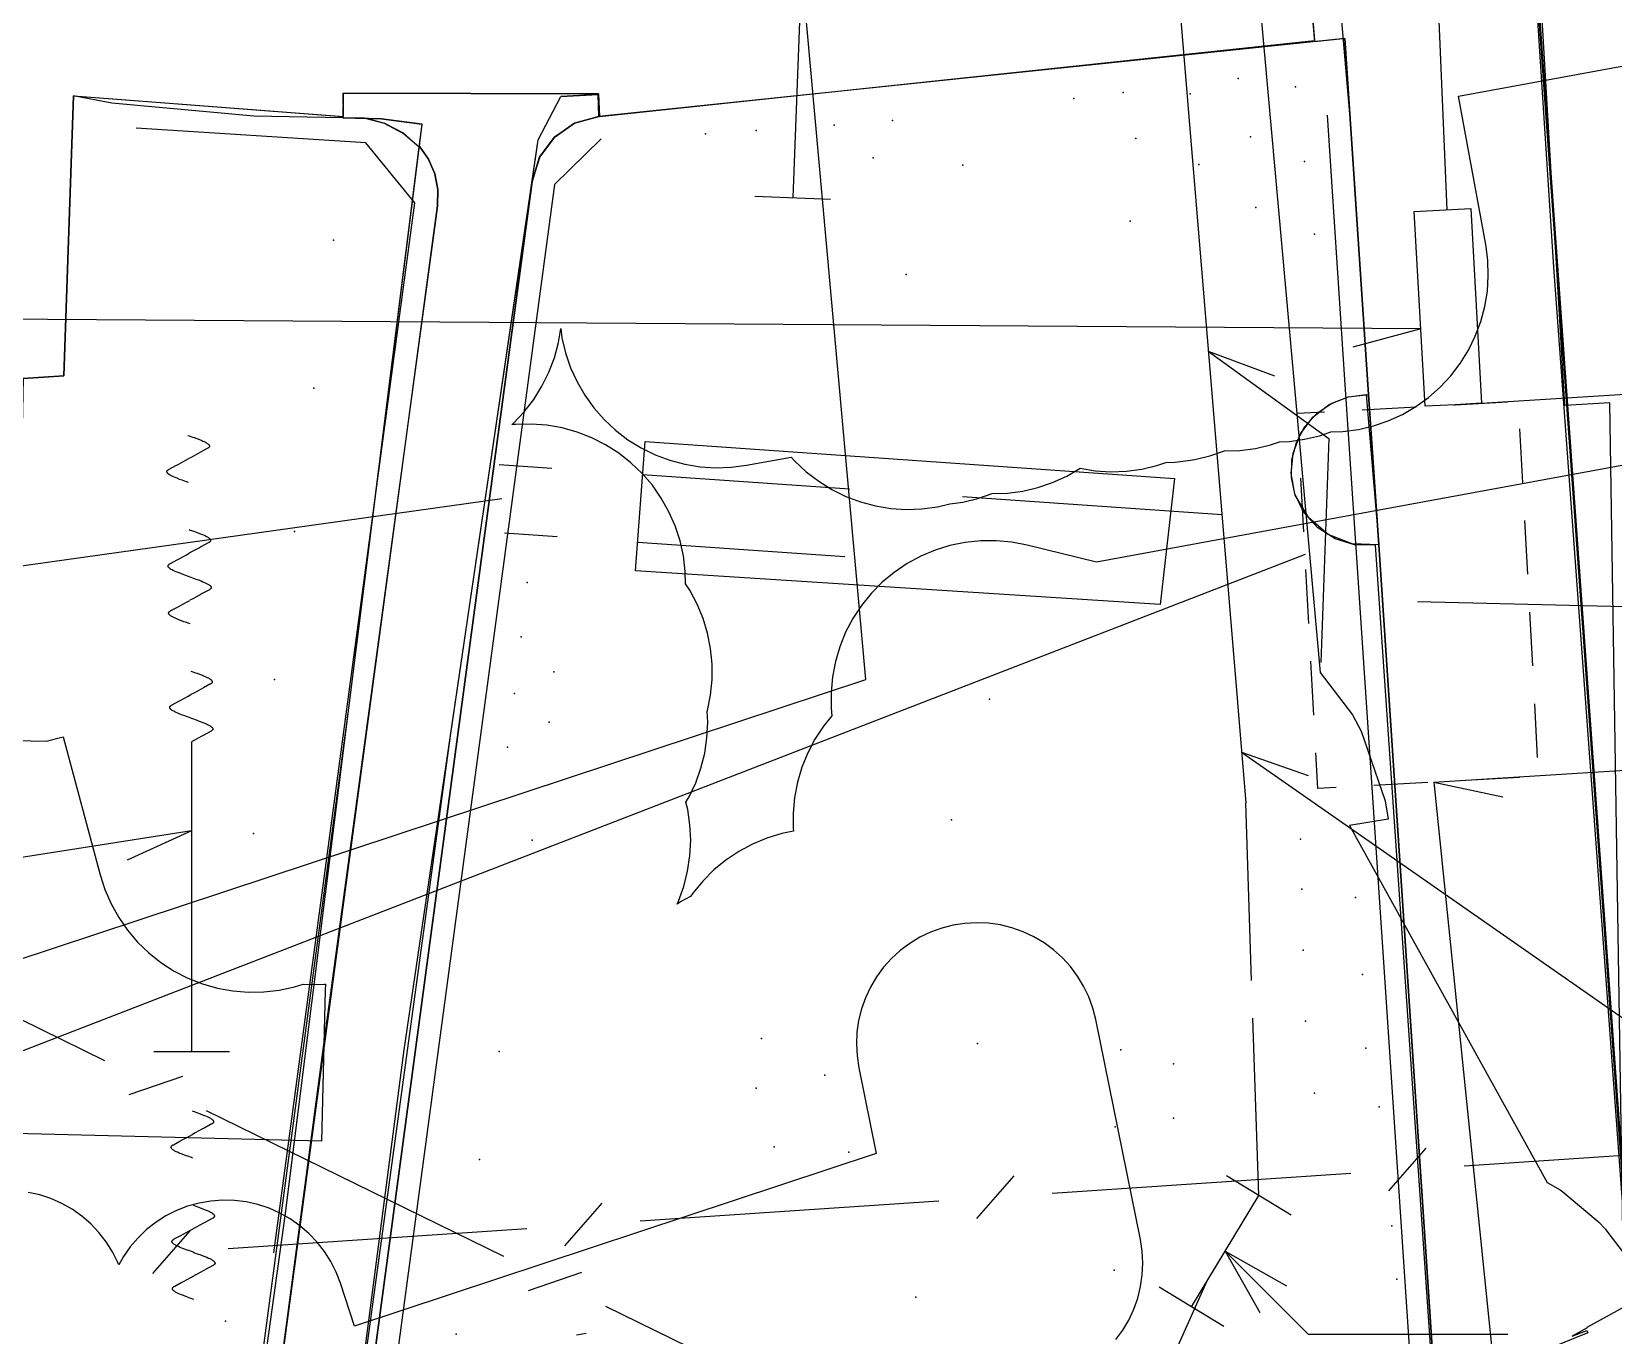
# Model space of a CAD drawing. Header units: metres. Extents: x -3903 to -3714, y 4981 to 6033.
# Drawn here: x -3864.84 to -3843.9, y 5723.18 to 5740.43 of the extents above; entities that cross this region are included whole.
import ezdxf

# ---------------------------------------------------------------- set-up
doc = ezdxf.new("R2010")
doc.units = ezdxf.units.M
for name, color, linetype in [('BOUNDARY', 7, 'Continuous'), ('BUSH', 7, 'Continuous'), ('CURB', 7, 'Continuous'), ('ELECTR_CABLE', 7, 'Continuous'), ('ELECTR_CABLE_COMM', 7, 'Continuous'), ('GRASS', 7, 'Continuous'), ('GROUND', 7, 'Continuous'), ('HEAT', 7, 'Continuous'), ('SEWER', 7, 'Continuous'), ('SIDEWALK_PATH', 7, 'Continuous'), ('TREE', 7, 'Continuous'), ('WATER_PIPELINE', 7, 'Continuous')]:
    doc.layers.add(name, color=color, linetype=linetype)

msp = doc.modelspace()

# ---------------------------------------------------------------- linework, layer by layer
at = {"layer": 'BOUNDARY'}
msp.add_lwpolyline([(-3861.464, 5703.213), (-3861.075, 5712.362), (-3864.189, 5712.495), (-3864.109, 5713.925), (-3866.317, 5714.045), (-3865.176, 5725.092), (-3864.954, 5735.839), (-3864.413, 5735.875), (-3864.286, 5739.581), (-3860.71, 5739.306), (-3860.715, 5739.615), (-3857.337, 5739.608), (-3857.325, 5739.309), (-3847.856, 5740.311), (-3847.984, 5741.862)], dxfattribs=at)
at = {"layer": 'BUSH'}
for p in [(-3850.393, 5739.624), (-3848.869, 5739.809), (-3848.11, 5739.699), (-3851.046, 5739.545), (-3849.504, 5739.608), (-3853.443, 5739.254), (-3855.92, 5739.078), (-3855.25, 5739.122), (-3854.219, 5739.192), (-3850.225, 5739.016), (-3848.708, 5739.037), (-3853.699, 5738.761), (-3852.512, 5738.661), (-3849.392, 5738.674), (-3847.993, 5738.711), (-3848.634, 5738.103), (-3850.297, 5737.924), (-3847.858, 5737.75), (-3860.843, 5737.669), (-3853.264, 5737.215), (-3861.105, 5735.713), (-3861.36, 5733.816), (-3858.283, 5733.138), (-3858.36, 5732.421), (-3857.93, 5731.958), (-3861.624, 5731.855), (-3858.448, 5731.671), (-3852.161, 5731.595), (-3857.991, 5731.291), (-3858.542, 5730.96), (-3852.662, 5729.999), (-3861.905, 5729.816), (-3858.216, 5729.731), (-3848.042, 5729.743), (-3848.028, 5729.081), (-3847.315, 5728.969), (-3848.01, 5728.273), (-3847.222, 5727.951), (-3847.977, 5727.332), (-3855.181, 5727.105), (-3858.653, 5726.933), (-3850.423, 5726.955), (-3847.179, 5726.976), (-3849.725, 5726.769), (-3855.251, 5726.445), (-3854.342, 5726.621), (-3847.858, 5726.382), (-3849.725, 5726.051), (-3847.003, 5726.201), (-3850.498, 5725.936), (-3855.01, 5725.669), (-3854.024, 5725.602), (-3858.91, 5725.504), (-3846.837, 5724.627), (-3850.512, 5724.037), (-3846.767, 5723.92), (-3853.137, 5723.681), (-3859.222, 5723.19)]:
    msp.add_point(p, dxfattribs=at)
at = {"layer": 'CURB'}
for points in [[(-3847.389, 5739.343), (-3848.884, 5756.622), (-3849.934, 5757.535), (-3850.774, 5757.49), (-3851.199, 5765.428), (-3850.684, 5765.456), (-3849.742, 5766.541), (-3849.767, 5766.838), (-3850.84, 5767.757), (-3858.588, 5767.172), (-3866.083, 5766.606)], [(-3840.834, 5684.41), (-3842.18, 5703.131), (-3842.323, 5705.126), (-3845.185, 5744.942), (-3845.328, 5746.936), (-3845.557, 5750.52), (-3844.632, 5751.588), (-3842.702, 5751.727)], [(-3857.3, 5739.01), (-3857.918, 5738.407), (-3861.086, 5714.84), (-3860.427, 5714.048), (-3846.741, 5713.357), (-3846.007, 5714.103), (-3847.289, 5733.332), (-3847.46, 5735.893), (-3847.689, 5739.323)], [(-3846.756, 5713.058), (-3845.708, 5714.123), (-3847.009, 5733.639), (-3847.142, 5735.626), (-3847.389, 5739.343)], [(-3861.635, 5724.266), (-3859.767, 5738.165), (-3860.416, 5738.957), (-3863.455, 5739.153)]]:
    msp.add_lwpolyline(points, dxfattribs=at)
at = {"layer": 'ELECTR_CABLE'}
for points in [[(-3854.569, 5743.355), (-3854.766, 5738.234)], [(-3849.762, 5742.181), (-3848.769, 5730.222)], [(-3855.266, 5738.253), (-3854.266, 5738.215)], [(-3849.266, 5736.201), (-3847.671, 5735.047), (-3847.773, 5732.08)], [(-3849.266, 5736.201), (-3848.39, 5735.876)], [(-3862.772, 5735.087), (-3862.757, 5735.082), (-3862.709, 5735.065), (-3862.687, 5735.057), (-3862.655, 5735.046), (-3862.62, 5735.032), (-3862.595, 5735.022), (-3862.572, 5735.012), (-3862.555, 5735.004), (-3862.538, 5734.995), (-3862.528, 5734.99), (-3862.52, 5734.984), (-3862.513, 5734.98), (-3862.51, 5734.977), (-3862.507, 5734.975), (-3862.502, 5734.971), (-3862.499, 5734.968), (-3862.496, 5734.966), (-3862.494, 5734.963), (-3862.492, 5734.96), (-3862.49, 5734.957), (-3862.489, 5734.955), (-3862.488, 5734.953), (-3862.488, 5734.952), (-3862.487, 5734.95), (-3862.487, 5734.949), (-3862.486, 5734.947), (-3862.486, 5734.945), (-3862.486, 5734.943), (-3862.486, 5734.942), (-3862.486, 5734.941), (-3862.487, 5734.94), (-3862.487, 5734.939), (-3862.487, 5734.938), (-3862.488, 5734.936), (-3862.489, 5734.935), (-3862.49, 5734.933), (-3862.491, 5734.932), (-3862.491, 5734.931), (-3862.492, 5734.93), (-3862.493, 5734.928), (-3862.494, 5734.927), (-3862.495, 5734.926), (-3862.498, 5734.924), (-3862.5, 5734.923), (-3862.503, 5734.92), (-3862.506, 5734.918), (-3862.51, 5734.916), (-3862.517, 5734.912), (-3862.604, 5734.864), (-3862.634, 5734.848), (-3862.73, 5734.796), (-3862.768, 5734.775)], [(-3862.764, 5734.463), (-3862.779, 5734.468), (-3862.827, 5734.486), (-3862.848, 5734.493), (-3862.881, 5734.505), (-3862.916, 5734.519), (-3862.94, 5734.529), (-3862.964, 5734.539), (-3862.98, 5734.547), (-3862.997, 5734.555), (-3863.007, 5734.561), (-3863.016, 5734.566), (-3863.023, 5734.571), (-3863.026, 5734.573), (-3863.029, 5734.576), (-3863.034, 5734.58), (-3863.037, 5734.583), (-3863.039, 5734.585), (-3863.042, 5734.588), (-3863.044, 5734.59), (-3863.046, 5734.594), (-3863.047, 5734.596), (-3863.048, 5734.597), (-3863.048, 5734.599), (-3863.049, 5734.6), (-3863.049, 5734.602), (-3863.049, 5734.604), (-3863.05, 5734.606), (-3863.05, 5734.608), (-3863.05, 5734.608), (-3863.049, 5734.61), (-3863.049, 5734.611), (-3863.049, 5734.612), (-3863.048, 5734.613), (-3863.048, 5734.614), (-3863.047, 5734.616), (-3863.046, 5734.618), (-3863.045, 5734.619), (-3863.045, 5734.62), (-3863.044, 5734.621), (-3863.042, 5734.623), (-3863.041, 5734.624), (-3863.04, 5734.625), (-3863.038, 5734.627), (-3863.036, 5734.628), (-3863.033, 5734.63), (-3863.029, 5734.633), (-3863.026, 5734.635), (-3863.019, 5734.639), (-3862.931, 5734.687), (-3862.902, 5734.703), (-3862.806, 5734.755), (-3862.768, 5734.775)], [(-3862.757, 5733.839), (-3862.742, 5733.834), (-3862.694, 5733.817), (-3862.673, 5733.81), (-3862.64, 5733.798), (-3862.605, 5733.784), (-3862.58, 5733.774), (-3862.557, 5733.764), (-3862.54, 5733.756), (-3862.524, 5733.747), (-3862.513, 5733.742), (-3862.505, 5733.737), (-3862.498, 5733.732), (-3862.495, 5733.729), (-3862.492, 5733.727), (-3862.487, 5733.723), (-3862.484, 5733.72), (-3862.481, 5733.718), (-3862.479, 5733.715), (-3862.477, 5733.712), (-3862.475, 5733.709), (-3862.474, 5733.707), (-3862.473, 5733.706), (-3862.473, 5733.704), (-3862.472, 5733.702), (-3862.472, 5733.701), (-3862.471, 5733.699), (-3862.471, 5733.697), (-3862.471, 5733.695), (-3862.471, 5733.694), (-3862.471, 5733.693), (-3862.472, 5733.692), (-3862.472, 5733.691), (-3862.472, 5733.69), (-3862.473, 5733.688), (-3862.474, 5733.687), (-3862.475, 5733.685), (-3862.476, 5733.684), (-3862.476, 5733.683), (-3862.477, 5733.682), (-3862.478, 5733.68), (-3862.479, 5733.679), (-3862.48, 5733.678), (-3862.483, 5733.676), (-3862.485, 5733.675), (-3862.488, 5733.673), (-3862.491, 5733.67), (-3862.495, 5733.668), (-3862.502, 5733.664), (-3862.59, 5733.616), (-3862.619, 5733.6), (-3862.715, 5733.548), (-3862.753, 5733.527)], [(-3862.749, 5733.215), (-3862.764, 5733.221), (-3862.812, 5733.238), (-3862.833, 5733.245), (-3862.866, 5733.257), (-3862.901, 5733.271), (-3862.925, 5733.281), (-3862.949, 5733.291), (-3862.966, 5733.299), (-3862.982, 5733.308), (-3862.993, 5733.313), (-3863.001, 5733.318), (-3863.008, 5733.323), (-3863.011, 5733.325), (-3863.014, 5733.328), (-3863.019, 5733.332), (-3863.022, 5733.335), (-3863.024, 5733.337), (-3863.027, 5733.34), (-3863.029, 5733.342), (-3863.031, 5733.346), (-3863.032, 5733.348), (-3863.033, 5733.349), (-3863.033, 5733.351), (-3863.034, 5733.353), (-3863.034, 5733.354), (-3863.035, 5733.356), (-3863.035, 5733.358), (-3863.035, 5733.36), (-3863.035, 5733.36), (-3863.034, 5733.362), (-3863.034, 5733.363), (-3863.034, 5733.364), (-3863.034, 5733.365), (-3863.033, 5733.366), (-3863.032, 5733.368), (-3863.031, 5733.37), (-3863.03, 5733.371), (-3863.03, 5733.372), (-3863.029, 5733.373), (-3863.028, 5733.375), (-3863.026, 5733.376), (-3863.025, 5733.377), (-3863.023, 5733.379), (-3863.021, 5733.38), (-3863.018, 5733.382), (-3863.014, 5733.385), (-3863.011, 5733.387), (-3863.004, 5733.391), (-3862.916, 5733.439), (-3862.887, 5733.455), (-3862.791, 5733.507), (-3862.753, 5733.527)], [(-3862.749, 5733.215), (-3862.735, 5733.21), (-3862.687, 5733.193), (-3862.665, 5733.186), (-3862.633, 5733.174), (-3862.597, 5733.16), (-3862.573, 5733.15), (-3862.55, 5733.14), (-3862.533, 5733.132), (-3862.516, 5733.123), (-3862.506, 5733.118), (-3862.498, 5733.113), (-3862.49, 5733.108), (-3862.487, 5733.105), (-3862.484, 5733.103), (-3862.479, 5733.099), (-3862.476, 5733.096), (-3862.474, 5733.094), (-3862.472, 5733.091), (-3862.47, 5733.089), (-3862.468, 5733.085), (-3862.466, 5733.083), (-3862.466, 5733.082), (-3862.465, 5733.08), (-3862.465, 5733.078), (-3862.464, 5733.077), (-3862.464, 5733.075), (-3862.464, 5733.073), (-3862.464, 5733.071), (-3862.464, 5733.07), (-3862.464, 5733.069), (-3862.464, 5733.068), (-3862.465, 5733.067), (-3862.465, 5733.066), (-3862.465, 5733.064), (-3862.466, 5733.063), (-3862.467, 5733.061), (-3862.468, 5733.06), (-3862.469, 5733.059), (-3862.47, 5733.058), (-3862.471, 5733.056), (-3862.472, 5733.055), (-3862.473, 5733.054), (-3862.475, 5733.052), (-3862.477, 5733.051), (-3862.48, 5733.049), (-3862.484, 5733.046), (-3862.488, 5733.044), (-3862.495, 5733.04), (-3862.582, 5732.992), (-3862.611, 5732.976), (-3862.708, 5732.924), (-3862.745, 5732.904)], [(-3862.742, 5732.592), (-3862.756, 5732.597), (-3862.804, 5732.614), (-3862.826, 5732.621), (-3862.858, 5732.633), (-3862.894, 5732.647), (-3862.918, 5732.657), (-3862.941, 5732.667), (-3862.958, 5732.675), (-3862.975, 5732.684), (-3862.985, 5732.689), (-3862.993, 5732.694), (-3863.001, 5732.699), (-3863.004, 5732.702), (-3863.007, 5732.704), (-3863.012, 5732.708), (-3863.015, 5732.711), (-3863.017, 5732.713), (-3863.019, 5732.716), (-3863.021, 5732.719), (-3863.023, 5732.722), (-3863.025, 5732.724), (-3863.025, 5732.725), (-3863.026, 5732.727), (-3863.026, 5732.729), (-3863.027, 5732.73), (-3863.027, 5732.732), (-3863.027, 5732.734), (-3863.027, 5732.736), (-3863.027, 5732.737), (-3863.027, 5732.738), (-3863.027, 5732.739), (-3863.026, 5732.74), (-3863.026, 5732.741), (-3863.026, 5732.743), (-3863.025, 5732.744), (-3863.024, 5732.746), (-3863.023, 5732.747), (-3863.022, 5732.748), (-3863.021, 5732.749), (-3863.02, 5732.751), (-3863.019, 5732.752), (-3863.018, 5732.753), (-3863.016, 5732.755), (-3863.014, 5732.756), (-3863.011, 5732.758), (-3863.007, 5732.761), (-3863.003, 5732.763), (-3862.996, 5732.767), (-3862.909, 5732.815), (-3862.88, 5732.831), (-3862.783, 5732.883), (-3862.745, 5732.903)], [(-3862.734, 5731.968), (-3862.72, 5731.963), (-3862.672, 5731.945), (-3862.65, 5731.938), (-3862.618, 5731.926), (-3862.582, 5731.912), (-3862.558, 5731.902), (-3862.535, 5731.892), (-3862.518, 5731.884), (-3862.501, 5731.876), (-3862.491, 5731.87), (-3862.483, 5731.865), (-3862.475, 5731.86), (-3862.472, 5731.858), (-3862.469, 5731.855), (-3862.464, 5731.851), (-3862.461, 5731.848), (-3862.459, 5731.846), (-3862.457, 5731.843), (-3862.455, 5731.841), (-3862.453, 5731.837), (-3862.451, 5731.835), (-3862.451, 5731.834), (-3862.45, 5731.832), (-3862.45, 5731.831), (-3862.449, 5731.829), (-3862.449, 5731.827), (-3862.449, 5731.825), (-3862.449, 5731.823), (-3862.449, 5731.823), (-3862.449, 5731.821), (-3862.449, 5731.82), (-3862.45, 5731.819), (-3862.45, 5731.818), (-3862.451, 5731.817), (-3862.451, 5731.815), (-3862.452, 5731.813), (-3862.453, 5731.812), (-3862.454, 5731.811), (-3862.455, 5731.81), (-3862.456, 5731.808), (-3862.457, 5731.807), (-3862.458, 5731.806), (-3862.461, 5731.804), (-3862.462, 5731.803), (-3862.465, 5731.801), (-3862.469, 5731.798), (-3862.473, 5731.796), (-3862.48, 5731.792), (-3862.567, 5731.744), (-3862.596, 5731.728), (-3862.693, 5731.676), (-3862.731, 5731.656)], [(-3862.727, 5731.344), (-3862.741, 5731.349), (-3862.789, 5731.366), (-3862.811, 5731.374), (-3862.843, 5731.385), (-3862.879, 5731.399), (-3862.903, 5731.409), (-3862.926, 5731.419), (-3862.943, 5731.427), (-3862.96, 5731.436), (-3862.97, 5731.441), (-3862.979, 5731.447), (-3862.986, 5731.451), (-3862.989, 5731.454), (-3862.992, 5731.456), (-3862.997, 5731.46), (-3863, 5731.463), (-3863.002, 5731.465), (-3863.004, 5731.468), (-3863.006, 5731.471), (-3863.009, 5731.474), (-3863.01, 5731.476), (-3863.01, 5731.478), (-3863.011, 5731.479), (-3863.011, 5731.481), (-3863.012, 5731.482), (-3863.012, 5731.484), (-3863.012, 5731.486), (-3863.012, 5731.488), (-3863.012, 5731.489), (-3863.012, 5731.49), (-3863.012, 5731.491), (-3863.012, 5731.492), (-3863.011, 5731.493), (-3863.011, 5731.495), (-3863.01, 5731.496), (-3863.009, 5731.498), (-3863.008, 5731.499), (-3863.007, 5731.5), (-3863.006, 5731.501), (-3863.005, 5731.503), (-3863.004, 5731.504), (-3863.003, 5731.505), (-3863.001, 5731.507), (-3862.999, 5731.508), (-3862.996, 5731.511), (-3862.992, 5731.513), (-3862.988, 5731.515), (-3862.981, 5731.519), (-3862.894, 5731.567), (-3862.865, 5731.583), (-3862.768, 5731.635), (-3862.731, 5731.656)], [(-3862.727, 5731.344), (-3862.712, 5731.339), (-3862.664, 5731.321), (-3862.643, 5731.314), (-3862.61, 5731.302), (-3862.575, 5731.288), (-3862.551, 5731.278), (-3862.527, 5731.268), (-3862.511, 5731.26), (-3862.494, 5731.252), (-3862.484, 5731.246), (-3862.475, 5731.241), (-3862.468, 5731.236), (-3862.465, 5731.234), (-3862.462, 5731.231), (-3862.457, 5731.227), (-3862.454, 5731.224), (-3862.452, 5731.222), (-3862.449, 5731.219), (-3862.447, 5731.217), (-3862.445, 5731.213), (-3862.444, 5731.211), (-3862.443, 5731.21), (-3862.443, 5731.208), (-3862.442, 5731.207), (-3862.442, 5731.205), (-3862.442, 5731.203), (-3862.441, 5731.201), (-3862.441, 5731.199), (-3862.441, 5731.199), (-3862.442, 5731.197), (-3862.442, 5731.196), (-3862.442, 5731.195), (-3862.443, 5731.194), (-3862.443, 5731.193), (-3862.444, 5731.191), (-3862.445, 5731.189), (-3862.446, 5731.188), (-3862.446, 5731.187), (-3862.447, 5731.186), (-3862.449, 5731.184), (-3862.45, 5731.183), (-3862.451, 5731.182), (-3862.453, 5731.18), (-3862.455, 5731.179), (-3862.458, 5731.177), (-3862.462, 5731.174), (-3862.465, 5731.172), (-3862.472, 5731.168), (-3862.56, 5731.12), (-3862.589, 5731.104), (-3862.685, 5731.052), (-3862.723, 5731.032)], [(-3862.723, 5731.032), (-3862.723, 5726.932)], [(-3848.825, 5730.895), (-3838.186, 5723.479), (-3829.389, 5723.897)], [(-3848.825, 5730.895), (-3847.944, 5730.585)], [(-3848.691, 5727.874), (-3848.769, 5730.222)], [(-3862.723, 5729.852), (-3866.356, 5729.284), (-3868.999, 5729.356)], [(-3862.723, 5729.852), (-3863.574, 5729.466)], [(-3848.597, 5725.027), (-3848.675, 5727.375)], [(-3863.223, 5726.932), (-3862.223, 5726.932)], [(-3862.716, 5726.146), (-3862.701, 5726.141), (-3862.653, 5726.124), (-3862.632, 5726.116), (-3862.599, 5726.104), (-3862.564, 5726.091), (-3862.54, 5726.081), (-3862.516, 5726.071), (-3862.5, 5726.063), (-3862.483, 5726.054), (-3862.473, 5726.048), (-3862.464, 5726.043), (-3862.457, 5726.038), (-3862.454, 5726.036), (-3862.451, 5726.033), (-3862.446, 5726.029), (-3862.443, 5726.026), (-3862.441, 5726.024), (-3862.439, 5726.021), (-3862.437, 5726.019), (-3862.434, 5726.015), (-3862.433, 5726.013), (-3862.433, 5726.012), (-3862.432, 5726.01), (-3862.432, 5726.009), (-3862.431, 5726.007), (-3862.431, 5726.005), (-3862.431, 5726.003), (-3862.431, 5726.001), (-3862.431, 5726.001), (-3862.431, 5725.999), (-3862.431, 5725.998), (-3862.431, 5725.997), (-3862.432, 5725.996), (-3862.432, 5725.995), (-3862.433, 5725.993), (-3862.434, 5725.991), (-3862.435, 5725.99), (-3862.436, 5725.989), (-3862.437, 5725.988), (-3862.438, 5725.987), (-3862.439, 5725.985), (-3862.44, 5725.984), (-3862.442, 5725.982), (-3862.444, 5725.981), (-3862.447, 5725.979), (-3862.451, 5725.976), (-3862.455, 5725.974), (-3862.462, 5725.97), (-3862.549, 5725.922), (-3862.578, 5725.907), (-3862.675, 5725.855), (-3862.713, 5725.834)], [(-3862.71, 5725.522), (-3862.724, 5725.528), (-3862.773, 5725.545), (-3862.794, 5725.553), (-3862.826, 5725.565), (-3862.862, 5725.578), (-3862.886, 5725.588), (-3862.909, 5725.598), (-3862.926, 5725.606), (-3862.943, 5725.615), (-3862.953, 5725.621), (-3862.961, 5725.626), (-3862.969, 5725.631), (-3862.972, 5725.633), (-3862.975, 5725.635), (-3862.98, 5725.64), (-3862.983, 5725.643), (-3862.985, 5725.645), (-3862.987, 5725.648), (-3862.989, 5725.65), (-3862.991, 5725.653), (-3862.992, 5725.656), (-3862.993, 5725.657), (-3862.994, 5725.659), (-3862.994, 5725.66), (-3862.995, 5725.662), (-3862.995, 5725.664), (-3862.995, 5725.665), (-3862.995, 5725.667), (-3862.995, 5725.668), (-3862.995, 5725.669), (-3862.995, 5725.67), (-3862.994, 5725.672), (-3862.994, 5725.673), (-3862.993, 5725.674), (-3862.993, 5725.676), (-3862.991, 5725.678), (-3862.991, 5725.679), (-3862.99, 5725.68), (-3862.989, 5725.681), (-3862.988, 5725.682), (-3862.987, 5725.683), (-3862.986, 5725.684), (-3862.983, 5725.687), (-3862.981, 5725.688), (-3862.979, 5725.69), (-3862.975, 5725.693), (-3862.971, 5725.695), (-3862.964, 5725.699), (-3862.877, 5725.747), (-3862.847, 5725.762), (-3862.751, 5725.814), (-3862.713, 5725.834)], [(-3848.169, 5724.768), (-3849.025, 5725.286)], [(-3849.488, 5723.554), (-3848.597, 5725.027)], [(-3862.704, 5724.898), (-3862.69, 5724.893), (-3862.642, 5724.876), (-3862.62, 5724.868), (-3862.588, 5724.856), (-3862.552, 5724.843), (-3862.528, 5724.833), (-3862.505, 5724.823), (-3862.488, 5724.815), (-3862.471, 5724.806), (-3862.461, 5724.8), (-3862.453, 5724.795), (-3862.445, 5724.79), (-3862.442, 5724.788), (-3862.44, 5724.785), (-3862.434, 5724.781), (-3862.431, 5724.778), (-3862.429, 5724.776), (-3862.427, 5724.773), (-3862.425, 5724.771), (-3862.423, 5724.768), (-3862.422, 5724.765), (-3862.421, 5724.764), (-3862.42, 5724.762), (-3862.42, 5724.761), (-3862.42, 5724.759), (-3862.419, 5724.757), (-3862.419, 5724.755), (-3862.419, 5724.753), (-3862.419, 5724.753), (-3862.419, 5724.752), (-3862.42, 5724.75), (-3862.42, 5724.749), (-3862.42, 5724.748), (-3862.421, 5724.747), (-3862.422, 5724.745), (-3862.423, 5724.743), (-3862.423, 5724.742), (-3862.424, 5724.741), (-3862.425, 5724.74), (-3862.426, 5724.739), (-3862.427, 5724.738), (-3862.428, 5724.737), (-3862.431, 5724.734), (-3862.433, 5724.733), (-3862.435, 5724.731), (-3862.439, 5724.728), (-3862.443, 5724.726), (-3862.45, 5724.722), (-3862.538, 5724.674), (-3862.567, 5724.659), (-3862.663, 5724.607), (-3862.701, 5724.587)], [(-3862.698, 5724.275), (-3862.713, 5724.28), (-3862.761, 5724.297), (-3862.782, 5724.305), (-3862.815, 5724.317), (-3862.85, 5724.33), (-3862.874, 5724.34), (-3862.898, 5724.35), (-3862.914, 5724.358), (-3862.931, 5724.367), (-3862.941, 5724.373), (-3862.95, 5724.378), (-3862.957, 5724.383), (-3862.96, 5724.385), (-3862.963, 5724.388), (-3862.968, 5724.392), (-3862.971, 5724.395), (-3862.973, 5724.397), (-3862.975, 5724.4), (-3862.978, 5724.402), (-3862.98, 5724.406), (-3862.981, 5724.408), (-3862.982, 5724.409), (-3862.982, 5724.411), (-3862.983, 5724.412), (-3862.983, 5724.414), (-3862.983, 5724.416), (-3862.983, 5724.418), (-3862.983, 5724.42), (-3862.983, 5724.42), (-3862.983, 5724.421), (-3862.983, 5724.423), (-3862.983, 5724.424), (-3862.982, 5724.425), (-3862.982, 5724.426), (-3862.981, 5724.428), (-3862.98, 5724.43), (-3862.979, 5724.431), (-3862.978, 5724.432), (-3862.977, 5724.433), (-3862.976, 5724.434), (-3862.975, 5724.435), (-3862.974, 5724.436), (-3862.972, 5724.439), (-3862.97, 5724.44), (-3862.967, 5724.442), (-3862.963, 5724.445), (-3862.959, 5724.447), (-3862.952, 5724.451), (-3862.865, 5724.499), (-3862.836, 5724.514), (-3862.739, 5724.566), (-3862.701, 5724.586)], [(-3862.698, 5724.275), (-3862.684, 5724.269), (-3862.636, 5724.252), (-3862.614, 5724.244), (-3862.582, 5724.232), (-3862.546, 5724.219), (-3862.522, 5724.209), (-3862.499, 5724.199), (-3862.482, 5724.191), (-3862.465, 5724.182), (-3862.455, 5724.176), (-3862.447, 5724.171), (-3862.44, 5724.166), (-3862.437, 5724.164), (-3862.434, 5724.162), (-3862.429, 5724.157), (-3862.426, 5724.154), (-3862.423, 5724.152), (-3862.421, 5724.149), (-3862.419, 5724.147), (-3862.417, 5724.144), (-3862.416, 5724.141), (-3862.415, 5724.14), (-3862.415, 5724.138), (-3862.414, 5724.137), (-3862.414, 5724.135), (-3862.413, 5724.133), (-3862.413, 5724.132), (-3862.413, 5724.13), (-3862.413, 5724.129), (-3862.413, 5724.128), (-3862.414, 5724.127), (-3862.414, 5724.125), (-3862.414, 5724.124), (-3862.415, 5724.123), (-3862.416, 5724.121), (-3862.417, 5724.119), (-3862.418, 5724.118), (-3862.418, 5724.117), (-3862.419, 5724.116), (-3862.42, 5724.115), (-3862.421, 5724.114), (-3862.423, 5724.113), (-3862.425, 5724.11), (-3862.427, 5724.109), (-3862.43, 5724.107), (-3862.434, 5724.104), (-3862.437, 5724.102), (-3862.444, 5724.098), (-3862.532, 5724.05), (-3862.561, 5724.035), (-3862.658, 5723.983), (-3862.695, 5723.963)], [(-3849.042, 5724.29), (-3847.942, 5723.191), (-3845.298, 5723.191)], [(-3849.042, 5724.29), (-3848.582, 5723.477)], [(-3849.042, 5724.29), (-3848.229, 5723.831)], [(-3862.692, 5723.651), (-3862.707, 5723.656), (-3862.755, 5723.673), (-3862.777, 5723.681), (-3862.809, 5723.693), (-3862.844, 5723.706), (-3862.869, 5723.716), (-3862.892, 5723.726), (-3862.909, 5723.734), (-3862.925, 5723.743), (-3862.936, 5723.749), (-3862.944, 5723.754), (-3862.951, 5723.759), (-3862.954, 5723.761), (-3862.957, 5723.764), (-3862.962, 5723.768), (-3862.965, 5723.771), (-3862.967, 5723.773), (-3862.97, 5723.776), (-3862.972, 5723.778), (-3862.974, 5723.782), (-3862.975, 5723.784), (-3862.976, 5723.785), (-3862.976, 5723.787), (-3862.977, 5723.788), (-3862.977, 5723.79), (-3862.977, 5723.792), (-3862.978, 5723.794), (-3862.978, 5723.796), (-3862.977, 5723.796), (-3862.977, 5723.797), (-3862.977, 5723.799), (-3862.977, 5723.8), (-3862.976, 5723.801), (-3862.976, 5723.802), (-3862.975, 5723.804), (-3862.974, 5723.806), (-3862.973, 5723.807), (-3862.972, 5723.808), (-3862.972, 5723.809), (-3862.97, 5723.81), (-3862.969, 5723.811), (-3862.968, 5723.812), (-3862.966, 5723.815), (-3862.964, 5723.816), (-3862.961, 5723.818), (-3862.957, 5723.821), (-3862.954, 5723.823), (-3862.946, 5723.827), (-3862.859, 5723.875), (-3862.83, 5723.89), (-3862.733, 5723.942), (-3862.695, 5723.963)], [(-3849.288, 5723.885), (-3852.19, 5717.394), (-3851.637, 5708.732)], [(-3849.06, 5723.295), (-3849.916, 5723.813)]]:
    msp.add_lwpolyline(points, dxfattribs=at)
at = {"layer": 'ELECTR_CABLE_COMM'}
for points in [[(-3863.871, 5726.808), (-3865.839, 5727.773)], [(-3862.843, 5726.6), (-3863.552, 5726.357)], [(-3858.588, 5724.218), (-3862.524, 5726.148)], [(-3846.874, 5725.089), (-3846.381, 5725.653)], [(-3845.879, 5725.421), (-3841.922, 5725.686)], [(-3852.328, 5724.724), (-3851.835, 5725.288)], [(-3851.333, 5725.056), (-3847.376, 5725.321)], [(-3857.782, 5724.359), (-3857.289, 5724.923)], [(-3856.787, 5724.691), (-3852.83, 5724.956)], [(-3863.236, 5723.994), (-3862.742, 5724.559)], [(-3862.241, 5724.326), (-3858.284, 5724.591)], [(-3857.56, 5724.009), (-3858.269, 5723.767)], [(-3853.305, 5721.628), (-3857.241, 5723.558)], [(-3857.499, 5723.201), (-3857.626, 5723.176)]]:
    msp.add_lwpolyline(points, dxfattribs=at)
at = {"layer": 'GRASS'}
for points in [[(-3845.203, 5744.956), (-3842.342, 5705.14)], [(-3845.708, 5714.123), (-3847.053, 5733.633), (-3847.328, 5733.639), (-3847.587, 5733.718), (-3847.815, 5733.863), (-3847.999, 5734.068), (-3848.12, 5734.315), (-3848.168, 5734.582), (-3848.143, 5734.851), (-3848.045, 5735.108), (-3847.88, 5735.329), (-3847.666, 5735.494), (-3847.415, 5735.595), (-3847.142, 5735.626), (-3847.456, 5740.341), (-3857.333, 5739.308), (-3857.652, 5739.218), (-3857.919, 5739.033), (-3858.113, 5738.774), (-3858.214, 5738.457), (-3861.383, 5714.88)]]:
    msp.add_lwpolyline(points, dxfattribs=at)
for points in [[(-3860.72, 5739.291), (-3861.901, 5739.313), (-3863.779, 5739.483), (-3864.286, 5739.581), (-3864.413, 5735.875), (-3864.954, 5735.839), (-3865.176, 5725.092), (-3866.317, 5714.045), (-3863.801, 5713.918), (-3863.576, 5713.903), (-3863.354, 5713.936), (-3863.145, 5714.016), (-3862.956, 5714.14), (-3861.485, 5724.757), (-3859.712, 5738.9), (-3859.924, 5739.084), (-3860.17, 5739.214), (-3860.439, 5739.284)], [(-3862.956, 5714.14), (-3862.826, 5714.271), (-3862.723, 5714.423), (-3862.649, 5714.592), (-3862.608, 5714.773), (-3859.47, 5738.125), (-3859.464, 5738.339), (-3859.504, 5738.548), (-3859.586, 5738.743), (-3859.709, 5738.918), (-3860.644, 5731.475)]]:
    msp.add_lwpolyline(points, close=True, dxfattribs=at)
at = {"layer": 'GROUND'}
for points in [[(-3842.326, 5705.126), (-3844.69, 5737.313), (-3845.185, 5744.942)], [(-3860.78, 5719.365), (-3858.779, 5734.252), (-3858.216, 5738.447), (-3858.116, 5738.767), (-3857.923, 5739.03), (-3857.655, 5739.217), (-3857.333, 5739.308), (-3857.34, 5739.598), (-3857.835, 5739.57), (-3857.337, 5739.608), (-3857.325, 5739.309), (-3847.861, 5740.311), (-3847.86, 5740.3), (-3847.523, 5740.336), (-3847.456, 5740.341), (-3847.142, 5735.626), (-3847.009, 5733.639), (-3845.633, 5713.001)], [(-3864.954, 5735.839), (-3864.413, 5735.875), (-3864.286, 5739.581), (-3860.72, 5739.307), (-3860.72, 5739.291), (-3860.412, 5739.283), (-3860.168, 5739.22), (-3859.922, 5739.089), (-3859.712, 5738.9), (-3859.709, 5738.918), (-3859.586, 5738.743), (-3859.504, 5738.548), (-3859.464, 5738.339), (-3859.47, 5738.125), (-3860.945, 5727.256), (-3862.608, 5714.771)]]:
    msp.add_lwpolyline(points, dxfattribs=at)
at = {"layer": 'HEAT'}
for points in [[(-3841.606, 5735.09), (-3850.744, 5733.411), (-3851.663, 5733.635), (-3851.866, 5733.674), (-3852.071, 5733.693), (-3852.277, 5733.692), (-3852.482, 5733.67), (-3852.684, 5733.629), (-3852.881, 5733.567), (-3853.071, 5733.487), (-3853.252, 5733.389), (-3853.422, 5733.274), (-3853.581, 5733.142), (-3853.726, 5732.995), (-3853.855, 5732.835), (-3853.969, 5732.663), (-3854.065, 5732.481), (-3854.142, 5732.29), (-3854.201, 5732.092), (-3854.24, 5731.89), (-3854.259, 5731.685), (-3854.258, 5731.478), (-3854.247, 5731.376), (-3854.357, 5731.239), (-3854.471, 5731.067), (-3854.567, 5730.885), (-3854.644, 5730.694), (-3854.703, 5730.496), (-3854.742, 5730.294), (-3854.761, 5730.089), (-3854.76, 5729.882), (-3854.756, 5729.847), (-3854.91, 5729.816), (-3855.107, 5729.756), (-3855.297, 5729.677), (-3855.479, 5729.58), (-3855.65, 5729.465), (-3855.81, 5729.335), (-3855.955, 5729.189), (-3856.086, 5729.03), (-3856.117, 5728.983), (-3856.251, 5728.912), (-3856.297, 5728.882), (-3856.277, 5728.924), (-3856.207, 5729.118), (-3856.157, 5729.318), (-3856.126, 5729.522), (-3856.116, 5729.728), (-3856.126, 5729.934), (-3856.156, 5730.137), (-3856.179, 5730.233), (-3856.138, 5730.302), (-3856.05, 5730.488), (-3855.981, 5730.682), (-3855.931, 5730.882), (-3855.901, 5731.086), (-3855.891, 5731.292), (-3855.898, 5731.431), (-3855.893, 5731.447), (-3855.853, 5731.649), (-3855.832, 5731.854), (-3855.832, 5732.06), (-3855.852, 5732.265), (-3855.893, 5732.468), (-3855.952, 5732.665), (-3856.031, 5732.855), (-3856.128, 5733.037), (-3856.184, 5733.121), (-3856.188, 5733.287), (-3856.213, 5733.492), (-3856.257, 5733.693), (-3856.322, 5733.889), (-3856.405, 5734.077), (-3856.506, 5734.257), (-3856.624, 5734.426), (-3856.758, 5734.582), (-3856.907, 5734.724), (-3857.069, 5734.852), (-3857.243, 5734.962), (-3857.427, 5735.055), (-3857.619, 5735.13), (-3857.818, 5735.186), (-3858.021, 5735.221), (-3858.226, 5735.237), (-3858.432, 5735.232), (-3858.483, 5735.229), (-3858.461, 5735.249), (-3858.32, 5735.399), (-3858.194, 5735.562), (-3858.085, 5735.737), (-3857.994, 5735.922), (-3857.921, 5736.115), (-3857.868, 5736.314), (-3857.837, 5736.502), (-3857.82, 5736.379), (-3857.773, 5736.178), (-3857.707, 5735.983), (-3857.621, 5735.795), (-3857.518, 5735.617), (-3857.398, 5735.45), (-3857.262, 5735.295), (-3857.111, 5735.154), (-3856.947, 5735.029), (-3856.772, 5734.92), (-3856.587, 5734.83), (-3856.394, 5734.757), (-3856.195, 5734.704), (-3855.992, 5734.671), (-3855.786, 5734.658), (-3855.58, 5734.665), (-3855.376, 5734.692), (-3854.785, 5734.8), (-3854.737, 5734.745), (-3854.586, 5734.604), (-3854.422, 5734.479), (-3854.247, 5734.371), (-3854.062, 5734.28), (-3853.869, 5734.208), (-3853.67, 5734.155), (-3853.467, 5734.121), (-3853.261, 5734.108), (-3853.055, 5734.115), (-3852.851, 5734.143), (-3852.685, 5734.182), (-3852.515, 5734.204), (-3852.315, 5734.251), (-3852.125, 5734.316), (-3851.924, 5734.323), (-3851.72, 5734.35), (-3851.52, 5734.397), (-3851.325, 5734.464), (-3851.137, 5734.549), (-3850.961, 5734.651), (-3850.761, 5734.618), (-3850.555, 5734.605), (-3850.349, 5734.612), (-3850.145, 5734.639), (-3849.944, 5734.687), (-3849.828, 5734.726), (-3849.704, 5734.731), (-3849.5, 5734.758), (-3849.473, 5734.764), (-3849.445, 5734.768), (-3849.244, 5734.815), (-3849.051, 5734.881), (-3848.846, 5734.888), (-3848.642, 5734.915), (-3848.441, 5734.963), (-3848.322, 5735.003), (-3848.196, 5735.008), (-3847.992, 5735.035), (-3847.791, 5735.082), (-3847.641, 5735.133), (-3847.483, 5735.139), (-3847.278, 5735.166), (-3847.078, 5735.213), (-3846.883, 5735.279), (-3846.695, 5735.365), (-3846.517, 5735.468), (-3846.349, 5735.588), (-3846.195, 5735.725), (-3846.054, 5735.875), (-3845.929, 5736.039), (-3845.82, 5736.214), (-3845.73, 5736.399), (-3845.657, 5736.592), (-3845.604, 5736.791), (-3845.571, 5736.995), (-3845.558, 5737.2), (-3845.565, 5737.406), (-3845.592, 5737.611), (-3845.953, 5739.578), (-3842.566, 5740.2)], [(-3865.678, 5731.064), (-3864.65, 5731.038), (-3864.423, 5731.099), (-3863.933, 5729.272), (-3863.87, 5729.076), (-3863.788, 5728.887), (-3863.688, 5728.707), (-3863.571, 5728.537), (-3863.437, 5728.38), (-3863.289, 5728.237), (-3863.128, 5728.109), (-3862.955, 5727.997), (-3862.771, 5727.903), (-3862.58, 5727.827), (-3862.381, 5727.771), (-3862.179, 5727.734), (-3861.973, 5727.717), (-3861.767, 5727.72), (-3861.562, 5727.744), (-3861.361, 5727.787), (-3861.245, 5727.825), (-3861.173, 5727.819), (-3860.967, 5727.822), (-3860.949, 5727.824), (-3860.955, 5727.743), (-3861.005, 5725.744), (-3865.949, 5725.869)]]:
    msp.add_lwpolyline(points, dxfattribs=at)
at = {"layer": 'SEWER'}
for points in [[(-3848.706, 5742.182), (-3847.783, 5731.948), (-3847.354, 5731.389), (-3847.239, 5731.173), (-3846.925, 5730.248), (-3846.885, 5730.007), (-3847.395, 5729.923), (-3844.781, 5725.199), (-3844.606, 5725.1), (-3844.572, 5725.077), (-3844.13, 5724.706), (-3844.1, 5724.676), (-3844.009, 5724.579), (-3843.989, 5724.556), (-3843.775, 5724.274), (-3843.95, 5735.517), (-3844.546, 5735.483), (-3844.977, 5742.859)], [(-3869.625, 5726.624), (-3853.799, 5731.855), (-3854.682, 5741.643)], [(-3850.488, 5723.12), (-3850.398, 5723.243), (-3850.317, 5723.378), (-3850.251, 5723.521), (-3850.199, 5723.669), (-3850.161, 5723.821), (-3850.139, 5723.976), (-3850.132, 5724.133), (-3850.14, 5724.29), (-3850.164, 5724.445), (-3850.755, 5727.355), (-3850.794, 5727.507), (-3850.847, 5727.655), (-3850.915, 5727.797), (-3850.996, 5727.931), (-3851.09, 5728.057), (-3851.196, 5728.173), (-3851.313, 5728.278), (-3851.439, 5728.371), (-3851.574, 5728.451), (-3851.717, 5728.517), (-3851.865, 5728.57), (-3852.017, 5728.607), (-3852.172, 5728.63), (-3852.329, 5728.637), (-3852.486, 5728.628), (-3852.641, 5728.605), (-3852.793, 5728.566), (-3852.941, 5728.512), (-3853.083, 5728.445), (-3853.217, 5728.363), (-3853.343, 5728.269), (-3853.459, 5728.164), (-3853.564, 5728.047), (-3853.657, 5727.92), (-3853.737, 5727.785), (-3853.803, 5727.643), (-3853.856, 5727.495), (-3853.893, 5727.343), (-3853.916, 5727.187), (-3853.923, 5727.03), (-3853.914, 5726.873), (-3853.891, 5726.718), (-3853.66, 5725.581), (-3860.566, 5723.299), (-3860.754, 5723.867), (-3860.81, 5724.013), (-3860.881, 5724.154), (-3860.965, 5724.286), (-3861.061, 5724.41), (-3861.17, 5724.524), (-3861.289, 5724.626), (-3861.417, 5724.717), (-3861.554, 5724.794), (-3861.697, 5724.858), (-3861.846, 5724.907), (-3861.999, 5724.941), (-3862.155, 5724.96), (-3862.312, 5724.964), (-3862.469, 5724.953), (-3862.623, 5724.926), (-3862.775, 5724.884), (-3862.921, 5724.827), (-3863.062, 5724.757), (-3863.194, 5724.673), (-3863.318, 5724.576), (-3863.432, 5724.468), (-3863.534, 5724.349), (-3863.625, 5724.221), (-3863.687, 5724.111), (-3863.698, 5724.14), (-3863.769, 5724.281), (-3863.853, 5724.413), (-3863.949, 5724.537), (-3864.058, 5724.651), (-3864.177, 5724.753), (-3864.305, 5724.844), (-3864.442, 5724.921), (-3864.585, 5724.985), (-3864.734, 5725.034), (-3864.887, 5725.068)], [(-3843.764, 5723.548), (-3844.253, 5723.278), (-3844.251, 5723.274), (-3844.446, 5723.165), (-3844.255, 5723.242), (-3844.241, 5723.208), (-3844.707, 5723.021)]]:
    msp.add_lwpolyline(points, dxfattribs=at)
at = {"layer": 'SIDEWALK_PATH'}
for points in [[(-3842.326, 5705.126), (-3844.69, 5737.313), (-3845.185, 5744.942)], [(-3847.997, 5741.853), (-3847.86, 5740.3), (-3847.523, 5740.336), (-3847.456, 5740.341), (-3847.142, 5735.626), (-3845.633, 5713.001), (-3846.756, 5713.058), (-3846.545, 5711.707), (-3845.645, 5711.669), (-3844.437, 5696.286)], [(-3860.877, 5719.552), (-3859.291, 5731.143), (-3858.137, 5738.998), (-3857.835, 5739.57), (-3857.337, 5739.608), (-3860.715, 5739.615), (-3860.72, 5739.291), (-3860.213, 5739.277), (-3859.674, 5739.206), (-3859.709, 5738.918), (-3859.586, 5738.743), (-3859.504, 5738.548), (-3859.464, 5738.339), (-3859.47, 5738.125), (-3860.945, 5727.256), (-3862.608, 5714.771)]]:
    msp.add_lwpolyline(points, dxfattribs=at)
for points in [[(-3858.216, 5738.447), (-3858.137, 5738.998), (-3857.835, 5739.57), (-3857.34, 5739.598), (-3857.333, 5739.308), (-3857.655, 5739.217), (-3857.923, 5739.03), (-3858.116, 5738.767)], [(-3859.712, 5738.9), (-3859.672, 5739.206), (-3860.213, 5739.277), (-3860.72, 5739.291), (-3860.438, 5739.289), (-3860.168, 5739.22), (-3859.922, 5739.089)], [(-3860.443, 5713.748), (-3861.528, 5713.803), (-3860.877, 5719.552), (-3859.907, 5726.955), (-3858.216, 5738.447), (-3858.779, 5734.252), (-3860.78, 5719.365), (-3861.388, 5714.839), (-3861.386, 5714.636), (-3861.344, 5714.441), (-3861.264, 5714.257), (-3861.148, 5714.092), (-3861, 5713.953), (-3860.83, 5713.848), (-3860.642, 5713.779)], [(-3847.173, 5735.626), (-3847.009, 5733.639), (-3847.359, 5733.651), (-3847.676, 5733.774), (-3847.936, 5733.995), (-3848.113, 5734.296), (-3848.164, 5734.53), (-3848.159, 5734.765), (-3848.099, 5734.993), (-3847.985, 5735.203), (-3847.825, 5735.381), (-3847.63, 5735.513), (-3847.41, 5735.597)]]:
    msp.add_lwpolyline(points, close=True, dxfattribs=at)
at = {"layer": 'TREE'}
for p in [(-3852.322, 5727.037), (-3862.273, 5723.365)]:
    msp.add_point(p, dxfattribs=at)
at = {"layer": 'WATER_PIPELINE'}
for points in [[(-3846.583, 5749.34), (-3846.108, 5738.073)], [(-3845.999, 5735.492), (-3841.359, 5735.783), (-3841.359, 5743.691)], [(-3846.279, 5730.497), (-3841.639, 5730.788), (-3841.639, 5738.696)], [(-3845.791, 5738.091), (-3845.648, 5735.514), (-3845.999, 5735.492), (-3846.392, 5735.473), (-3846.539, 5738.049), (-3845.791, 5738.091)], [(-3846.45, 5736.497), (-3867.882, 5736.642), (-3877.623, 5736.602)], [(-3846.45, 5736.497), (-3847.352, 5736.253)], [(-3847.229, 5735.425), (-3846.515, 5735.464)], [(-3846.016, 5735.491), (-3845.999, 5735.492), (-3845.302, 5735.53)], [(-3848.085, 5735.379), (-3847.728, 5735.398)], [(-3845.146, 5735.174), (-3845.107, 5734.461)], [(-3856.717, 5735.007), (-3849.713, 5734.516), (-3849.902, 5732.847), (-3856.849, 5733.293), (-3856.717, 5735.007)], [(-3858.653, 5734.702), (-3857.954, 5734.654)], [(-3856.754, 5734.571), (-3854.016, 5734.381)], [(-3848, 5733.809), (-3848.039, 5734.522)], [(-3858.618, 5734.249), (-3867.845, 5732.953), (-3875.36, 5733.157)], [(-3852.52, 5734.277), (-3849.781, 5734.087)], [(-3849.781, 5734.087), (-3849.083, 5734.039)], [(-3858.583, 5733.796), (-3857.885, 5733.747)], [(-3845.08, 5733.961), (-3845.041, 5733.248)], [(-3856.817, 5733.673), (-3854.078, 5733.483)], [(-3847.984, 5733.511), (-3870.101, 5724.952), (-3878.001, 5724.848)], [(-3847.934, 5732.596), (-3847.973, 5733.31)], [(-3846.494, 5732.888), (-3836.994, 5732.661), (-3836.704, 5727.261)], [(-3845.014, 5732.749), (-3844.975, 5732.035)], [(-3847.868, 5731.383), (-3847.907, 5732.097)], [(-3844.948, 5731.536), (-3844.91, 5730.822)], [(-3847.572, 5730.427), (-3847.815, 5730.414), (-3847.841, 5730.884)], [(-3846.359, 5730.493), (-3847.072, 5730.454)], [(-3846.279, 5730.497), (-3845.365, 5730.304)], [(-3846.279, 5730.497), (-3844.19, 5710.098)], [(-3845.146, 5730.559), (-3845.859, 5730.52)]]:
    msp.add_lwpolyline(points, dxfattribs=at)

doc.saveas('drawing.dxf')
